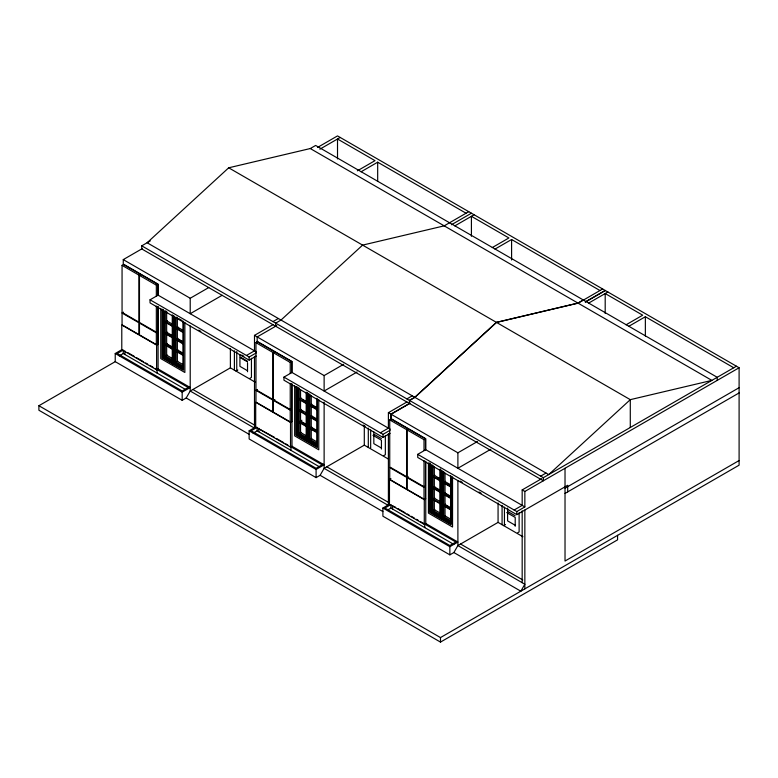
<?xml version="1.0" encoding="UTF-8"?>
<svg xmlns="http://www.w3.org/2000/svg" width="778" height="778" viewBox="0 0 778 778"><rect width="100%" height="100%" fill="white"/><g stroke="black" fill="none" stroke-linecap="round" stroke-linejoin="round"><path stroke-width="1.17" d="M115.232 353.494L182.178 392.151L190.211 387.512L158.08 368.957L156.602 369.803L121.786 349.701L115.232 353.494L115.232 361.653L182.178 400.31L186.195 397.996L190.211 391.033L190.211 326.001M249.135 430.798L316.092 469.455L324.125 464.816L291.983 446.261L290.515 447.117L255.699 427.015L249.135 430.798L249.135 438.967L316.092 477.624L320.108 475.3L324.125 468.346L324.125 402.1M382.902 508.034L449.859 546.691L457.892 542.052L425.761 523.497L424.282 524.353L389.467 504.251L382.902 508.034L382.902 516.203L449.859 554.85L453.875 552.536L457.892 545.582L457.892 480.541M228.693 167.805L147.11 242.746L548.704 474.599L630.287 399.659L711.87 380.393L310.276 148.54L228.693 167.805L630.287 399.659L630.287 427.492M141.752 245.838L543.345 477.692L543.345 480.785L141.752 248.931L141.752 245.838L150.251 240.927M310.276 148.54L315.635 145.447L717.219 377.301L717.219 380.393M256.273 351.86L158.08 295.163L158.08 284.145L123.264 264.043L123.264 259.609L142.17 248.688M317.56 147.431L337.516 135.907L739.1 367.761L739.1 465.176L440.484 637.581L38.9 405.727L38.9 410.239L440.484 642.093L617.567 539.854L617.567 535.342M319.855 149.191L340.19 137.453M122.058 265.356L123.527 264.51L140.4 274.245L138.931 275.101L122.058 265.356L122.058 312.406L138.931 322.15L138.931 275.101M139.466 275.412L140.935 274.556L157.808 284.301L157.808 295.018L156.339 295.864L156.339 285.147L139.466 275.412L139.466 322.462L156.339 332.196L157.808 331.35L157.808 306.415M156.339 285.147L157.808 284.301M357.355 170.839L375.006 160.647L337.516 138.999L337.516 158.936M361.07 171.782L377.68 162.194L466.061 213.221M122.058 313.028L138.931 322.763L138.931 334.569L122.058 324.834L122.058 313.028L123.527 312.173M256.166 356.052L249.135 360.107L150.047 302.895L150.047 299.802L158.08 295.163M123.264 259.609L190.211 298.256L208.757 287.559M165.306 310.782L165.306 321.606L167.095 320.575M172.269 337.069L165.306 333.052L165.306 322.228L167.095 321.197M124.47 351.248L124.927 350.985L124.927 354.505M156.339 332.819L157.808 331.963L157.808 343.769L156.339 344.625L139.466 334.88L139.466 323.074L156.339 332.819L156.339 344.625M222.148 295.29L190.211 313.719L190.211 298.256M119.248 355.857L123.264 353.543L185.076 389.233M38.9 405.727L115.387 361.566M165.306 333.052L167.095 332.021M176.023 316.967L176.023 327.791L177.802 326.76M182.986 343.254L176.023 339.237L176.023 328.413L177.802 327.382M121.786 349.701L121.786 324.98L156.602 345.082L158.08 344.236M172.269 337.691L165.306 333.665L165.306 344.489L167.095 343.458M176.023 339.237L177.802 338.206M172.269 362.431L163.166 357.17L163.166 309.547L162.631 309.236L162.631 357.481L164.596 356.343M172.269 349.127L165.306 345.111L165.306 355.935L167.095 354.904M182.986 343.876L176.023 339.85L176.023 350.674L177.802 349.643M182.986 368.616L173.883 363.355L173.883 315.732L173.338 315.421L173.338 363.666L175.303 362.529M182.986 355.313L176.023 351.296L176.023 362.12L177.802 361.089M272.981 321.596L278.339 318.503M246.461 355.468L254.494 350.829L254.494 335.367L273.029 324.669M468.745 211.674L444.189 225.853L362.606 245.119L281.023 320.05L275.665 323.142L275.665 326.235M276.744 325.612L257.168 336.913L257.168 342.865M451.464 224.735L471.419 213.221M454.809 225.902L474.094 214.767M255.962 342.67L257.44 341.814L274.313 351.559L272.835 352.415L255.962 342.67L255.962 389.72L272.835 399.454L272.835 352.415M189.2 386.929L182.178 390.984L117.245 353.494L123.264 350.022L123.264 353.543M255.233 382.183L230.385 367.838L190.211 391.033L254.494 428.143L254.494 356.314M150.047 299.802L249.135 357.014L256.166 352.959M235.987 371.077L237.835 370.017M273.37 352.716L274.848 351.87L291.721 361.614L291.721 372.322L290.243 373.177L290.243 362.46L273.37 352.716L273.37 399.766L290.243 409.51L291.721 408.654L291.721 383.729M249.991 378.244L251.44 377.408L251.44 358.269M290.243 362.46L291.721 361.614M492.299 247.55L508.909 237.961L471.419 216.313L471.419 236.249M494.973 249.096L511.593 239.507L599.974 290.525M255.962 390.332L272.835 400.077L272.835 411.883L255.962 402.138L255.962 390.332L257.44 389.486M390.07 433.356L383.039 437.421L283.951 380.209L283.951 377.116L291.983 372.477L390.186 429.174M273.37 400.388L290.243 410.123L291.721 409.277L291.721 421.083L290.243 421.929L273.37 412.194L273.37 400.388L274.848 399.532M254.494 335.367L324.125 375.57L343.691 364.269M299.219 388.096L299.219 398.92L300.998 397.889M258.374 428.561L274.391 437.275M357.083 372.001L324.125 391.033L324.125 375.57M253.161 433.171L257.168 430.856L318.99 466.547M306.182 403.558L299.219 399.542L299.219 410.356L300.998 409.325M309.926 394.281L309.926 405.105L311.715 404.074M255.699 427.015L255.699 402.294L290.515 422.396L291.983 421.55M306.182 414.995L299.219 410.979L299.219 421.802L301.893 420.256M306.182 437.265L299.219 433.249L299.219 422.425L300.998 421.394M316.889 409.743L309.926 405.717L309.926 416.541L311.715 415.51M316.889 432.004L309.926 427.988L309.926 417.164L311.715 416.133M296.535 386.549L296.535 434.795L298.499 433.657M299.219 433.249L300.998 432.218M309.926 427.988L311.715 426.957M307.252 392.734L307.252 440.98L309.216 439.842M316.889 432.626L309.926 428.61L309.926 439.434L311.715 438.403M406.894 398.91L412.252 395.817M583.315 299.987L577.957 303.08L496.374 322.355L414.791 397.286L409.432 400.378L409.432 403.471M380.364 432.782L388.397 428.143L388.397 412.68L406.943 401.973M602.649 288.978L578.093 303.157L496.51 322.432L414.927 397.364L409.568 400.456L409.568 403.549M409.85 403.237L390.945 414.149L390.945 418.583L425.761 438.685L425.761 449.713L524.849 506.925L524.849 491.463L739.1 367.761M585.241 301.971L605.196 290.447M409.617 403.519L391.071 414.227L391.071 420.169M585.406 302.029L605.323 290.525M588.576 303.138L607.871 291.993M389.739 419.906L391.208 419.05L408.08 428.795L406.612 429.641L389.739 419.906L389.739 466.946L406.612 476.69L406.612 429.641M323.113 464.233L316.092 468.288L251.158 430.798L257.168 427.326L257.168 430.856M388.096 458.894L364.299 445.152L324.125 468.346L388.397 505.457L388.397 433.628M283.951 377.116L383.039 434.328L390.07 430.263M407.147 429.952L408.615 429.106L425.488 438.841L425.488 449.558L424.02 450.404L424.02 439.696L407.147 429.952L407.147 477.002L424.02 486.746L425.488 485.89L425.488 462.151M383.894 455.548L385.343 454.722L385.343 435.583M424.02 439.696L425.488 438.841M626.076 324.786L642.686 315.187L605.196 293.539L605.196 313.485M628.75 326.332L645.361 316.734L733.742 367.761M567.697 491.881L567.697 485.278L516.816 514.657L417.728 457.445L417.728 454.352L425.761 449.713M389.467 504.251L389.467 479.53L390.945 478.674M406.612 477.313L406.612 489.119L389.739 479.374L389.739 467.568L406.612 477.313L408.08 476.457M388.397 412.68L457.892 452.806L477.468 441.505M432.986 465.332L432.986 476.155L434.776 475.125M392.151 505.797L395.72 507.324M424.02 487.359L425.488 486.513L425.488 498.319L424.02 499.165L407.147 489.42L407.147 477.624L424.02 487.359L424.02 499.165M490.86 449.237L457.892 468.268L457.892 452.806M387.93 509.823L390.945 508.092L453.798 544.376M439.949 480.794L432.986 476.768L432.986 487.592L434.776 486.561M443.703 471.517L443.703 482.341L445.483 481.31M389.467 479.53L424.282 499.632L425.761 498.776M439.949 492.231L432.986 488.214L432.986 499.038L434.776 498.008M450.666 486.979L443.703 482.953L443.703 493.777L445.483 492.746M450.666 509.24L443.703 505.223L443.703 494.4L445.483 493.369M430.312 463.785L430.312 512.021L432.276 510.893M439.949 503.677L432.986 499.651L432.986 510.475L434.776 509.444M443.703 505.223L445.483 504.193M450.666 520.686L443.703 516.66L443.703 505.836L445.483 504.805M441.019 469.97L441.019 518.206L442.983 517.078M443.703 516.66L445.483 515.629M540.661 476.146L546.02 473.053M514.132 510.018L522.174 505.379L522.174 489.916L541.741 478.616M543.345 477.692L736.426 366.214M456.881 541.469L449.859 545.524L384.925 508.034L390.945 504.562L390.945 508.092M522.913 536.732L498.066 522.388L457.892 545.582L524.849 584.229L520.832 591.192L453.875 552.536M417.728 454.352L516.816 511.564L524.849 506.925M565.023 488.205L739.1 387.697M503.667 525.617L505.505 524.557M565.023 493.427L739.1 392.929M517.671 532.784L519.12 531.948L519.12 512.819M739.1 460.537L565.023 561.035L565.023 468.268M522.174 489.916L524.849 491.463M257.168 341.357L291.983 361.459L291.983 372.477M178.765 318.649L181.916 320.468M198.721 330.173L200.821 331.379M241.783 355.031L243.884 356.246M363.083 425.06L365.183 426.276M460.099 481.076L462.2 482.292M479.005 491.988L481.105 493.203M247.462 361.196L239.925 356.839L239.925 354.622M381.366 438.5L373.829 434.153L373.829 431.926M515.143 515.736L507.606 511.379L507.606 508.053M240.869 358.045L247.462 361.848M372.954 435.31L381.434 440.212L381.434 449.052M506.731 512.546L515.211 517.448L515.211 526.288M172.619 324.28L166.648 320.837L166.648 311.21M183.326 330.465L177.365 327.023L177.365 317.395M306.522 401.594L300.551 398.142L300.551 389.729M317.239 407.779L311.268 404.327L311.268 395.914M440.299 478.82L434.328 475.377L434.328 466.965M451.007 485.005L445.035 481.563L445.035 473.141M177.365 327.635L179.348 328.783M302.545 399.911L304.529 401.059M311.268 404.949L315.246 407.244M437.314 477.721L439.298 478.869M448.021 483.906L450.015 485.054M165.306 321.606L172.269 325.632M176.023 327.791L182.986 331.817M299.219 398.92L306.182 402.936M309.926 405.105L316.889 409.121M432.986 476.155L439.949 480.172M443.703 482.341L450.666 486.357M165.306 322.228L172.269 326.245M176.023 328.413L182.986 332.43M247.462 370.698L239.925 366.341L239.925 357.501M381.366 448.002L373.829 443.654L373.829 434.805M515.143 525.238L507.606 520.89L507.606 512.041M172.619 335.726L166.648 332.274L166.648 322.656M183.326 341.912L177.365 338.459L177.365 328.841M306.522 413.03L300.551 409.588L300.551 399.97M317.239 419.216L311.268 415.773L311.268 406.155M440.299 490.266L434.328 486.824L434.328 476M451.007 496.452L445.035 493.009L445.035 482.185M169.633 334.618L171.617 335.765M177.365 339.082L182.334 341.95M301.553 410.784L303.537 411.932M312.26 416.969L315.246 418.69M436.322 488.584L438.306 489.741M445.035 493.622L449.023 495.926M299.219 410.356L306.182 414.382M309.926 416.541L316.889 420.567M432.986 487.592L439.949 491.618M443.703 493.777L450.666 497.803M309.926 417.164L316.889 421.18M443.703 494.4L450.666 498.416M172.619 347.163L166.648 343.72L166.648 332.896M183.326 353.348L177.365 349.906L177.365 340.287M306.522 424.477L300.551 421.034L300.551 411.406M317.239 430.662L311.268 427.219L311.268 417.591M440.299 501.713L434.328 498.26L434.328 488.642M451.007 507.898L445.035 504.445L445.035 494.827M166.648 344.333L170.625 346.638M177.365 350.518L182.334 353.397M305.53 424.516L300.551 421.647L300.551 432.471L306.522 435.913M311.268 427.832L316.238 430.701M446.037 505.642L449.023 507.363M165.306 344.489L172.269 348.515M176.023 350.674L182.986 354.7M299.219 421.802L306.182 425.819M432.986 499.038L439.949 503.055M299.219 422.425L306.182 426.441M443.703 505.836L450.666 509.862M172.619 358.609L166.648 355.157L166.648 345.539M183.326 364.794L177.365 361.342L177.365 351.724M317.239 442.099L311.268 438.656L311.268 429.038M440.299 513.149L434.328 509.707L434.328 500.089M451.007 519.334L445.035 515.892L445.035 506.274M165.306 355.935L172.269 359.951M176.023 362.12L182.986 366.137M309.926 439.434L316.889 443.45M432.986 510.475L439.949 514.501M172.327 361.225L164.236 356.557L164.236 311.307M183.044 367.411L174.953 362.743L174.953 317.492M307.252 439.123L298.139 433.861L298.139 387.434M316.947 444.724L308.856 440.047L308.856 393.619M440.008 515.765L431.916 511.097L431.916 464.661M450.725 521.95L442.633 517.282L442.633 470.846M306.182 439.735L297.07 434.484L297.07 386.861M316.889 445.92L307.787 440.669L307.787 393.046M439.949 516.971L430.847 511.72L430.847 465.283M450.666 523.156L441.554 517.905L441.554 471.468M162.631 357.481L172.269 363.044L172.269 314.808M173.338 363.666L182.986 369.229L182.986 320.993M296.535 434.795L306.182 440.358L306.182 392.112M307.252 440.98L316.889 446.543L316.889 398.297M430.312 512.021L439.949 517.594L439.949 469.348M441.019 518.206L450.666 523.779L450.666 475.533M192.895 389.486L255.096 425.401M326.799 466.8L389 502.714M460.576 544.036L522.777 579.941M128.039 352.774L134.263 356.373M136.335 357.569L143.59 361.76M145.661 362.956L147.732 364.153M149.814 365.349L152.916 367.148M154.997 368.344L188.198 387.512M276.462 438.471L283.717 442.663M285.789 443.859L287.86 445.055M322.102 464.816L290.972 446.844L290.972 450.374M397.791 508.52L405.046 512.712M407.127 513.908L409.199 515.104M411.27 516.3L414.382 518.099M416.454 519.296L418.525 520.492M420.597 521.688L455.879 542.052M186.195 397.996L248.97 434.231M320.108 475.3L382.873 511.545M645.361 316.734L645.361 336.018M524.849 510.018L524.849 588.868M522.174 510.864L522.174 582.683M516.816 511.564L516.816 514.657M511.593 239.507L511.593 259.988M504.436 507.207L504.436 525.14M502.082 505.389L502.082 524.703M498.066 502.958L498.066 522.388M452.543 476.836L452.543 527.027L428.435 513.11L428.435 462.929M451.201 476.428L451.201 524.703L429.777 512.332L429.777 462.852M449.859 546.691L449.859 554.85M440.484 469.037L440.484 518.518M440.484 637.581L440.484 642.093M425.761 461.276L425.761 523.497M424.749 524.08L424.749 527.61M424.282 499.632L424.282 524.353M424.02 460.625L424.02 486.746M392.608 505.525L392.608 509.055M383.039 434.328L383.039 437.421M377.68 162.194L377.68 181.469M370.659 429.971L370.659 447.904M368.305 428.153L368.305 447.467M364.299 425.731L364.299 445.152M318.766 399.61L318.766 449.791L294.658 435.875L294.658 385.694M317.424 399.202L317.424 447.467L296 435.096L296 386.831M316.092 469.455L316.092 477.624M306.717 393.016L306.717 441.282M291.983 384.04L291.983 446.261M290.515 422.396L290.515 447.117M290.243 383.389L290.243 409.51M290.243 410.123L290.243 421.929M258.841 428.289L258.841 431.819M249.135 357.014L249.135 360.107M247.53 362.898L247.53 371.748M236.755 351.462L236.755 370.6M234.402 350.839L234.402 370.163M230.385 348.418L230.385 367.838M184.863 322.296L184.863 372.477L160.754 358.561L160.754 308.38M183.52 321.888L183.52 370.163L162.096 357.792L162.096 309.518M182.178 392.151L182.178 400.31M172.804 315.703L172.804 363.978M158.08 306.726L158.08 368.957M157.068 369.54L157.068 373.061M156.602 345.082L156.602 369.803M156.339 306.075L156.339 332.196"/></g></svg>
